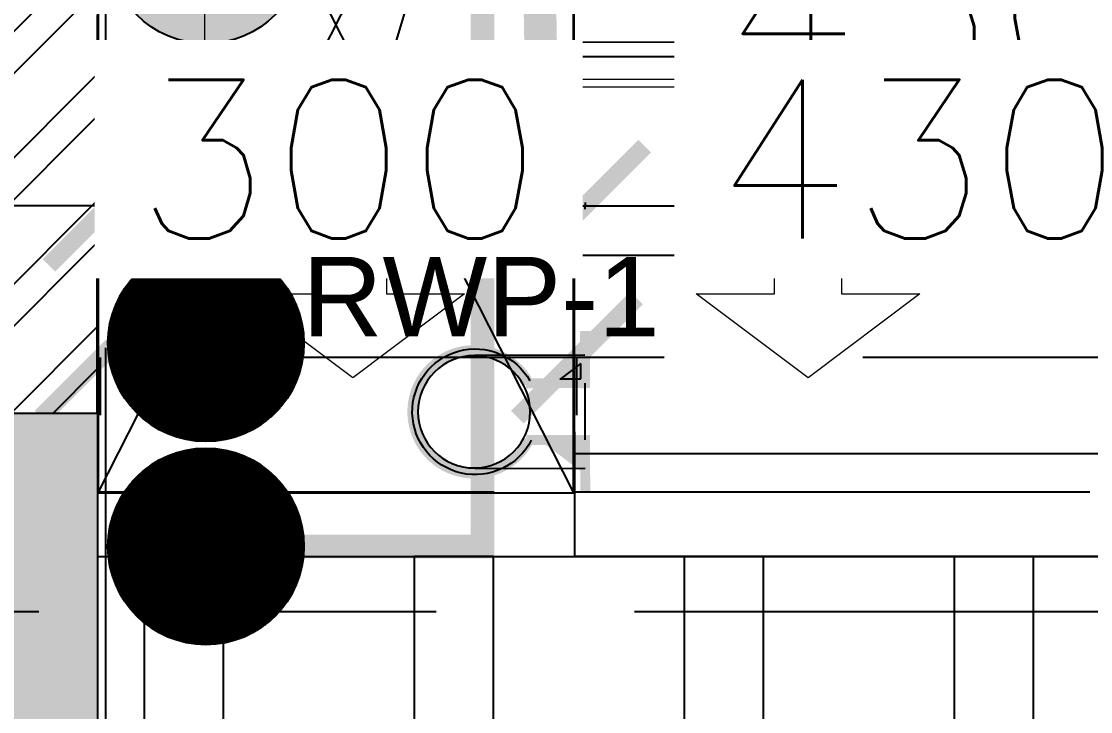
# Model space of a CAD drawing. Header units: millimetres. Extents: x 1135099 to 1230264, y -5736945 to -5695799.
# Drawn here: x 1199203 to 1199876, y -5708037 to -5707603 of the extents above; entities that cross this region are included whole.
import ezdxf
from ezdxf.lldxf.tags import DXFTag

# ---------------------------------------------------------------- set-up
doc = ezdxf.new("R2010")
doc.units = ezdxf.units.MM
doc.header["$LTSCALE"] = 1000
doc.header["$MEASUREMENT"] = 0
for name, pattern in [('2BHK-A - BACK$1$AUDIT_D_120904163729-0', [0]), ('AUDIT_D_120904163729-0', [0]), ('T8(T9 IS SIMILAR) - DIMENSION & TEXTING$0$HIDDEN', [0.375, 0.25, -0.125]), ('T8(T9 IS SIMILAR) - DIMENSION & TEXTING$0$T8 - TYPICAL FLOOR CORE$0$( Hidden )', [0.375, 0.25, -0.125]), ('T8(T9 IS SIMILAR) - DIMENSION & TEXTING$1$AUDIT_D_120904163729-0', [0]), ('T8(T9 IS SIMILAR)$0$$0$HIDDEN', [0.375, 0.25, -0.125]), ('T8(T9 IS SIMILAR)$0$HIDDEN', [0.375, 0.25, -0.125]), ('T8_REFUGE COLUMNS$0$CENTER2', [1.125, 0.75, -0.125, 0.125, -0.125])]:
    doc.linetypes.add(name, pattern=pattern)
doc.layers.get('0').update_dxf_attribs({"linetype": 'AUDIT_D_120904163729-0'})
for name, color, linetype in [('2BHK-A - BACK$0$$0$A-Elev Feature-Chajja', 13, 'Continuous'), ('2BHK-A - BACK$1$A-HATCH -160', 251, '2BHK-A - BACK$1$AUDIT_D_120904163729-0'), ('2BHK-A - BACK$1$CUT-OUT', 49, 'Continuous'), ('T8(T9 IS SIMILAR) - DIMENSION & TEXTING$0$A-DIMENSIONS', 2, 'T8(T9 IS SIMILAR) - DIMENSION & TEXTING$0$HIDDEN'), ('T8(T9 IS SIMILAR) - DIMENSION & TEXTING$0$A-PLUMBING', 7, 'T8(T9 IS SIMILAR) - DIMENSION & TEXTING$1$AUDIT_D_120904163729-0'), ('T8(T9 IS SIMILAR) - DIMENSION & TEXTING$0$RAILING', 35, 'Continuous'), ('T8(T9 IS SIMILAR) - DIMENSION & TEXTING$0$U-TI-EXT-PIPE', 7, 'Continuous'), ('T8(T9 IS SIMILAR) - DIMENSION & TEXTING$0$U-TI-EXT-SUP', 7, 'Continuous'), ('T8(T9 IS SIMILAR) - DIMENSION & TEXTING$0$U-TI-TEXT', 7, 'Continuous'), ('T8(T9 IS SIMILAR) - DIMENSION & TEXTING$0$U-TI-WS', 5, 'Continuous'), ('T8(T9 IS SIMILAR)$0$S-BEAM', 20, 'T8(T9 IS SIMILAR)$0$$0$HIDDEN'), ('T8_REFUGE COLUMNS$0$A-CENTERLINE', 193, 'T8_REFUGE COLUMNS$0$CENTER2'), ('T8_REFUGE COLUMNS$1$A-RCC COLS', 3, 'Continuous'), ('T8_TYPICAL COLUMNS$0$A-RCC COLS', 3, 'Continuous')]:
    doc.layers.add(name, color=color, linetype=linetype)
for name, color, linetype, lineweight in [('2BHK-A - BACK$0$A-ODU', 30, 'Continuous', 20), ('2BHK-A - BACK$1$A-WALL- 160', 6, 'Continuous', 30), ('T8(T9 IS SIMILAR) - DIMENSION & TEXTING$0$U-TI-WS-HOT', 1, 'T8(T9 IS SIMILAR) - DIMENSION & TEXTING$0$DASHDOT', 30), ('T8(T9 IS SIMILAR)$0$D&W', 8, 'Continuous', 25), ('T8(T9 IS SIMILAR)$0$SCPL BEAM', 191, 'T8(T9 IS SIMILAR)$0$$0$HIDDEN', 13)]:
    doc.layers.add(name, color=color, linetype=linetype, lineweight=lineweight)
doc.layers.add('T8_REFUGE COLUMNS$1$COL-HATCH', color=7, linetype='Continuous', lineweight=25, true_color=0xa3a3a3)
doc.styles.add('T8(T9 IS SIMILAR) - DIMENSION & TEXTING$0$arial', font='sanss___.ttf')
doc.styles.add('T8(T9 IS SIMILAR) - DIMENSION & TEXTING$0$Romans 1', font='romans.shx', dxfattribs={"height": 100})
tags = doc.linetypes.add('T8(T9 IS SIMILAR) - DIMENSION & TEXTING$0$DASHDOT', pattern=[1, 0.5, -0.25, 0, -0.25]).pattern_tags.tags
tags[10:11] = [DXFTag(74, 4), DXFTag(75, 0), DXFTag(340, '0'), DXFTag(46, 1.0), DXFTag(50, 0.0), DXFTag(44, 0.0), DXFTag(45, 0.0)]
tags[8:9] = [DXFTag(74, 4), DXFTag(75, 0), DXFTag(340, '0'), DXFTag(46, 1.0), DXFTag(50, 0.0), DXFTag(44, 0.0), DXFTag(45, 0.0)]
tags[6:7] = [DXFTag(74, 4), DXFTag(75, 0), DXFTag(340, '0'), DXFTag(46, 1.0), DXFTag(50, 0.0), DXFTag(44, 0.0), DXFTag(45, 0.0)]
tags[4:5] = [DXFTag(74, 4), DXFTag(75, 0), DXFTag(340, '0'), DXFTag(46, 1.0), DXFTag(50, 0.0), DXFTag(44, 0.0), DXFTag(45, 0.0)]
doc.dimstyles.new('T8(T9 IS SIMILAR) - DIMENSION & TEXTING$0$ALPINE S', dxfattribs={"dimscale": 0, "dimtxt": 100, "dimasz": 75, "dimexe": 0, "dimexo": 0, "dimgap": 75, "dimtad": 1, "dimdec": 0, "dimzin": 0, "dimdsep": 46, "dimtxsty": 'T8(T9 IS SIMILAR) - DIMENSION & TEXTING$0$Romans 1', "dimblk": 'T8(T9 IS SIMILAR) - DIMENSION & TEXTING$0$_ArchTick', "dimcen": 0.09, "dimclrd": 256, "dimclre": 256, "dimclrt": 7, "dimadec": 0, "dimazin": 0, "dimtfac": 1, "dimtdec": 0, "dimtofl": 0, "dimtmove": 1, "dimatfit": 0, "dimldrblk": 'T8(T9 IS SIMILAR) - DIMENSION & TEXTING$0$_Open90', "dimfxl": 1, "dimtolj": 1, "dimtzin": 0, "dimarcsym": 0})
pattern_1 = [(225, (-1207447.49721, 5713873.1489), (0.15284038975, -0.15284038975), [])]

# ---------------------------------------------------------------- blocks, each defined once
blk = doc.blocks.new('*U192')
at = {"layer": 'T8(T9 IS SIMILAR) - DIMENSION & TEXTING$0$RAILING', "color": 8, "linetype": 'Continuous'}
for points in [[(0.675, 0.4), (0.857, 0.882), (0.311, 0.159)], [(0.675, 0.4), (0.857, 0.159), (0.857, 0.882)], [(0.675, 0.4), (0.311, 0.159), (0.857, 0.159)]]:
    blk.add_solid(points, dxfattribs=at)
blk = doc.blocks.new('*U193')
at = {"layer": 'T8(T9 IS SIMILAR) - DIMENSION & TEXTING$0$RAILING', "color": 8, "linetype": 'Continuous', "extrusion": (0, 0, -1)}
for points in [[(-3.339, 0.4), (-3.157, 0.882), (-3.703, 0.159)], [(-3.339, 0.4), (-3.157, 0.159), (-3.157, 0.882)], [(-3.339, 0.4), (-3.703, 0.159), (-3.157, 0.159)]]:
    blk.add_solid(points, dxfattribs=at)
blk = doc.blocks.new('T8(T9 IS SIMILAR) - DIMENSION & TEXTING$0$SUP')
at = {"layer": 'T8(T9 IS SIMILAR) - DIMENSION & TEXTING$0$U-TI-EXT-SUP', "color": 1, "ltscale": 5}
for p, q in [((13177.168, -14122.156), (13177.168, -14125.488)), ((13180.612, -14122.156), (13180.612, -14125.488))]:
    blk.add_line(p, q, dxfattribs=at)
at = {"layer": 'T8(T9 IS SIMILAR) - DIMENSION & TEXTING$0$U-TI-EXT-SUP', "color": 8}
for p, q in [((13177.43, -14125.363), (13177.904, -14124.736)), ((13177.9, -14124.729), (13177.9, -14125.363)), ((13177.9, -14125.363), (13177.43, -14125.363))]:
    blk.add_line(p, q, dxfattribs=at)
at = {"layer": 'T8(T9 IS SIMILAR) - DIMENSION & TEXTING$0$U-TI-EXT-SUP', "color": 7}
blk.add_line((13179.751, -14125.488), (13178.029, -14125.488), dxfattribs=at)
at = {"layer": 'T8(T9 IS SIMILAR) - DIMENSION & TEXTING$0$U-TI-EXT-SUP', "color": 7, "const_width": 0.3}
blk.add_lwpolyline([(13178.031, -14123.789, -4.115665), (13179.751, -14123.789, 0)], format="xyb", dxfattribs=at)
for points in [[(13178.029, -14125.488), (13178.029, -14123.703)], [(13179.751, -14123.703), (13179.751, -14125.488)], [(13178.033, -14124.35), (13177.162, -14125.5)], [(13179.747, -14124.35), (13180.618, -14125.5)], [(13176.451, -14125.488), (13178.181, -14125.488)], [(13179.602, -14125.488), (13181.305, -14125.488)]]:
    blk.add_lwpolyline(points, dxfattribs=at)
at = {"layer": 'T8(T9 IS SIMILAR) - DIMENSION & TEXTING$0$U-TI-EXT-SUP', "color": 1}
blk.add_circle((13178.891, -14122.123), 1.703, dxfattribs=at)
at = {"layer": 'T8(T9 IS SIMILAR) - DIMENSION & TEXTING$0$U-TI-EXT-SUP', "color": 7}
blk.add_ellipse((13178.889, -14122.156), major_axis=(-1.348, 1.348), ratio=1, start_param=2.825571, end_param=8.127392, dxfattribs=at)
at = {"layer": 'T8(T9 IS SIMILAR) - DIMENSION & TEXTING$0$U-TI-EXT-SUP', "color": 8, "linetype": 'Continuous', "xscale": 0.8610379049555374, "yscale": 0.8610379049555374, "zscale": 0.8610379049555374}
for name in ['*U192', '*U193']:
    blk.add_blockref(name, (13177.162, -14125.5), dxfattribs=at)
blk = doc.blocks.new('T8(T9 IS SIMILAR) - DIMENSION & TEXTING$0$_ArchTick')
at = {"color": 0, "linetype": 'ByBlock', "const_width": 0.15}
blk.add_lwpolyline([(-0.5, -0.5), (0.5, 0.5)], dxfattribs=at)
blk = doc.blocks.new('*D198')
at = {"layer": 'T8(T9 IS SIMILAR) - DIMENSION & TEXTING$0$U-TI-TEXT', "lineweight": -2, "transparency": 16777216}
for p, q in [((-8044.82, 6155.08), (-7996.07, 6317.58)), ((-7996.07, 6317.58), (-7588.92, 6317.58)), ((-8194.82, 6155.08), (-8269.82, 6155.08)), ((-8194.82, 6155.08), (-7894.82, 6155.08)), ((-7894.82, 6155.08), (-7819.82, 6155.08))]:
    blk.add_line(p, q, dxfattribs=at)
at = {"layer": 'T8(T9 IS SIMILAR) - DIMENSION & TEXTING$0$U-TI-TEXT', "linetype": 'T8(T9 IS SIMILAR) - DIMENSION & TEXTING$0$T8 - TYPICAL FLOOR CORE$0$( Hidden )', "lineweight": -2, "transparency": 16777216}
for p, q in [((-8194.82, 6153.08), (-8194.82, 6155.08)), ((-7894.82, 6153.08), (-7894.82, 6155.08))]:
    blk.add_line(p, q, dxfattribs=at)
at = {"layer": 'T8(T9 IS SIMILAR) - DIMENSION & TEXTING$0$U-TI-TEXT', "linetype": 'ByBlock', "lineweight": -2, "transparency": 16777216, "xscale": 75, "yscale": 75, "zscale": 75}
blk.add_blockref('T8(T9 IS SIMILAR) - DIMENSION & TEXTING$0$_ArchTick', (-8194.82, 6155.08), dxfattribs=at)
at = {"layer": 'T8(T9 IS SIMILAR) - DIMENSION & TEXTING$0$U-TI-TEXT', "linetype": 'ByBlock', "lineweight": -2, "transparency": 16777216, "xscale": 75, "yscale": 75, "zscale": 75, "rotation": 180}
blk.add_blockref('T8(T9 IS SIMILAR) - DIMENSION & TEXTING$0$_ArchTick', (-7894.82, 6155.08), dxfattribs=at)
at = {"layer": 'T8(T9 IS SIMILAR) - DIMENSION & TEXTING$0$U-TI-TEXT', "color": 7, "linetype": 'ByBlock', "transparency": 16777216, "insert": (-7792.49, 6442.58), "char_height": 100, "attachment_point": 5, "style": 'T8(T9 IS SIMILAR) - DIMENSION & TEXTING$0$Romans 1', "bg_fill": 3, "box_fill_scale": 1.25, "bg_fill_color": 256, "bg_fill_true_color": 13158600, "bg_fill_transparency": 0}
blk.add_mtext('\\A1;300', dxfattribs=at)
blk = doc.blocks.new('T8(T9 IS SIMILAR) - DIMENSION & TEXTING$0$_Open90')
at = {"color": 0, "linetype": 'ByBlock', "lineweight": -2}
for p, q in [((-0.5, 0.5), (0, 0)), ((0, 0), (-1, 0)), ((0, 0), (-0.5, -0.5))]:
    blk.add_line(p, q, dxfattribs=at)
blk = doc.blocks.new('*D227')
at = {"layer": 'T8(T9 IS SIMILAR) - DIMENSION & TEXTING$0$U-TI-TEXT', "linetype": 'T8(T9 IS SIMILAR) - DIMENSION & TEXTING$0$T8 - TYPICAL FLOOR CORE$0$( Hidden )', "lineweight": -2, "transparency": 16777216}
for p, q in [((-7894.82, 6157.09), (-7894.82, 6155.09)), ((-7464.91, 6157.09), (-7464.91, 6155.09))]:
    blk.add_line(p, q, dxfattribs=at)
at = {"layer": 'T8(T9 IS SIMILAR) - DIMENSION & TEXTING$0$U-TI-TEXT', "lineweight": -2, "transparency": 16777216}
blk.add_line((-7894.82, 6155.09), (-7464.91, 6155.09), dxfattribs=at)
at = {"layer": 'T8(T9 IS SIMILAR) - DIMENSION & TEXTING$0$U-TI-TEXT', "linetype": 'ByBlock', "lineweight": -2, "transparency": 16777216, "xscale": 75, "yscale": 75, "zscale": 75, "rotation": 180}
blk.add_blockref('T8(T9 IS SIMILAR) - DIMENSION & TEXTING$0$_ArchTick', (-7894.82, 6155.09), dxfattribs=at)
at = {"layer": 'T8(T9 IS SIMILAR) - DIMENSION & TEXTING$0$U-TI-TEXT', "linetype": 'ByBlock', "lineweight": -2, "transparency": 16777216, "xscale": 75, "yscale": 75, "zscale": 75}
blk.add_blockref('T8(T9 IS SIMILAR) - DIMENSION & TEXTING$0$_ArchTick', (-7464.91, 6155.09), dxfattribs=at)
at = {"layer": 'T8(T9 IS SIMILAR) - DIMENSION & TEXTING$0$U-TI-TEXT', "color": 7, "linetype": 'ByBlock', "transparency": 16777216, "insert": (-7679.86, 6280.09), "char_height": 100, "attachment_point": 5, "style": 'T8(T9 IS SIMILAR) - DIMENSION & TEXTING$0$Romans 1', "bg_fill": 3, "box_fill_scale": 1.25, "bg_fill_color": 256, "bg_fill_true_color": 13158600, "bg_fill_transparency": 0}
blk.add_mtext('\\A1;430', dxfattribs=at)
blk = doc.blocks.new('*D309')
at = {"layer": 'T8(T9 IS SIMILAR) - DIMENSION & TEXTING$0$A-DIMENSIONS', "linetype": 'T8(T9 IS SIMILAR) - DIMENSION & TEXTING$0$HIDDEN', "lineweight": -2, "transparency": 16777216}
for p, q in [((1199552.28, -5707850.86), (1199552.28, -5707814.53)), ((1199982.3, -5707850.31), (1199982.3, -5707814.53))]:
    blk.add_line(p, q, dxfattribs=at)
at = {"layer": 'T8(T9 IS SIMILAR) - DIMENSION & TEXTING$0$A-DIMENSIONS', "lineweight": -2, "transparency": 16777216}
blk.add_line((1199982.3, -5707814.53), (1199552.28, -5707814.53), dxfattribs=at)
at = {"layer": 'T8(T9 IS SIMILAR) - DIMENSION & TEXTING$0$A-DIMENSIONS', "linetype": 'ByBlock', "lineweight": -2, "transparency": 16777216, "xscale": 75, "yscale": 75, "zscale": 75, "rotation": 180}
blk.add_blockref('T8(T9 IS SIMILAR) - DIMENSION & TEXTING$0$_ArchTick', (1199552.28, -5707814.53), dxfattribs=at)
at = {"layer": 'T8(T9 IS SIMILAR) - DIMENSION & TEXTING$0$A-DIMENSIONS', "linetype": 'ByBlock', "lineweight": -2, "transparency": 16777216, "xscale": 75, "yscale": 75, "zscale": 75}
blk.add_blockref('T8(T9 IS SIMILAR) - DIMENSION & TEXTING$0$_ArchTick', (1199982.3, -5707814.53), dxfattribs=at)
at = {"layer": 'T8(T9 IS SIMILAR) - DIMENSION & TEXTING$0$A-DIMENSIONS', "color": 7, "linetype": 'ByBlock', "transparency": 16777216, "insert": (1199767.29, -5707689.53), "char_height": 100, "attachment_point": 5, "style": 'T8(T9 IS SIMILAR) - DIMENSION & TEXTING$0$Romans 1', "bg_fill": 3, "box_fill_scale": 1.25, "bg_fill_color": 256, "bg_fill_true_color": 13158600, "bg_fill_transparency": 0}
blk.add_mtext('\\A1;430', dxfattribs=at)
blk = doc.blocks.new('*D310')
at = {"layer": 'T8(T9 IS SIMILAR) - DIMENSION & TEXTING$0$A-DIMENSIONS', "linetype": 'T8(T9 IS SIMILAR) - DIMENSION & TEXTING$0$HIDDEN', "lineweight": -2, "transparency": 16777216}
for p, q in [((1199252.39, -5707850.86), (1199252.39, -5707814.53)), ((1199552.28, -5707850.86), (1199552.28, -5707814.53))]:
    blk.add_line(p, q, dxfattribs=at)
at = {"layer": 'T8(T9 IS SIMILAR) - DIMENSION & TEXTING$0$A-DIMENSIONS', "lineweight": -2, "transparency": 16777216}
blk.add_line((1199552.28, -5707814.53), (1199252.39, -5707814.53), dxfattribs=at)
at = {"layer": 'T8(T9 IS SIMILAR) - DIMENSION & TEXTING$0$A-DIMENSIONS', "linetype": 'ByBlock', "lineweight": -2, "transparency": 16777216, "xscale": 75, "yscale": 75, "zscale": 75, "rotation": 180}
blk.add_blockref('T8(T9 IS SIMILAR) - DIMENSION & TEXTING$0$_ArchTick', (1199252.39, -5707814.53), dxfattribs=at)
at = {"layer": 'T8(T9 IS SIMILAR) - DIMENSION & TEXTING$0$A-DIMENSIONS', "linetype": 'ByBlock', "lineweight": -2, "transparency": 16777216, "xscale": 75, "yscale": 75, "zscale": 75}
blk.add_blockref('T8(T9 IS SIMILAR) - DIMENSION & TEXTING$0$_ArchTick', (1199552.28, -5707814.53), dxfattribs=at)
at = {"layer": 'T8(T9 IS SIMILAR) - DIMENSION & TEXTING$0$A-DIMENSIONS', "color": 7, "linetype": 'ByBlock', "transparency": 16777216, "insert": (1199402.34, -5707689.53), "char_height": 100, "attachment_point": 5, "style": 'T8(T9 IS SIMILAR) - DIMENSION & TEXTING$0$Romans 1', "bg_fill": 3, "box_fill_scale": 1.25, "bg_fill_color": 256, "bg_fill_true_color": 13158600, "bg_fill_transparency": 0}
blk.add_mtext('\\A1;300', dxfattribs=at)
blk = doc.blocks.new('T8_REFUGE COLUMNS')
at = {"layer": 'T8_REFUGE COLUMNS$1$COL-HATCH', "linetype": 'ByBlock'}
h = blk.add_hatch(color=256, dxfattribs=at)
h.dxf.hatch_style = 1
h.paths.add_polyline_path([(1196642.14, -5708099.86), (1199252.14, -5708099.86), (1199252.14, -5707849.86), (1196642.14, -5707849.86)])
at = {"layer": 'T8_REFUGE COLUMNS$0$A-CENTERLINE'}
for p, q in [((1199257.07, -5728808.54), (1199257.07, -5698299.64)), ((1217215, -5707974.86), (1182156.9, -5707974.86))]:
    blk.add_line(p, q, dxfattribs=at)
at = {"layer": 'T8_REFUGE COLUMNS$1$A-RCC COLS', "linetype": 'ByBlock'}
blk.add_lwpolyline([(1196642.14, -5708099.86), (1199252.14, -5708099.86), (1199252.14, -5707849.86), (1196642.14, -5707849.86)], close=True, dxfattribs=at)
blk = doc.blocks.new('T8_TYPICAL COLUMNS')
at = {"layer": 'T8_TYPICAL COLUMNS$0$A-RCC COLS', "linetype": 'ByBlock'}
blk.add_blockref('T8_REFUGE COLUMNS', (0, 0), dxfattribs=at)
blk = doc.blocks.new('2BHK-A - BACK$0$odu1')
at = {"layer": '2BHK-A - BACK$0$A-ODU'}
for points in [[(88.53, -533.05), (88.53, -55, 0.504861), (60.37, -82.77), (60.37, -505.27, 0.504861)], [(88.53, -528.75), (88.53, -59.3), (88.53, -59.3, 0.414214), (65.06, -82.77), (65.06, -505.27, 0.414214), (88.53, -528.75)]]:
    blk.add_lwpolyline(points, format="xyb", close=True, dxfattribs=at)
blk.add_lwpolyline([(388.53, -900), (388.53, -55), (88.53, -55), (88.53, -900)], close=True, dxfattribs=at)
at = {"layer": '2BHK-A - BACK$0$A-ODU', "color": 0, "lineweight": 20, "ltscale": 300}
for points in [[(32.03, -169.41), (-70.08, -169.41), (-70.08, -218.7), (-122.89, -148.28), (-70.08, -77.87), (-70.08, -127.16), (32.03, -127.16)], [(32.03, -455.98), (-70.08, -455.98), (-70.08, -505.27), (-122.89, -434.86), (-70.08, -364.44), (-70.08, -413.73), (32.03, -413.73)]]:
    blk.add_lwpolyline(points, close=True, dxfattribs=at)
at = {"layer": '2BHK-A - BACK$0$A-ODU', "color": 3}
blk.add_lwpolyline([(88.53, -212.26), (53.81, -212.26), (53.81, -235.74), (88.53, -235.74)], dxfattribs=at)
blk = doc.blocks.new('2BHK-A - BACK')
at = {"layer": '2BHK-A - BACK$1$A-HATCH -160', "linetype": 'ByBlock'}
h = blk.add_hatch(dxfattribs=at)
h.set_pattern_fill('ANSI32', color=256, scale=150)
h.paths.add_polyline_path([(1199252.17, -5707249.86), (1199092.17, -5707249.86), (1199092.17, -5707849.86), (1199252.17, -5707849.86)])
at = {"layer": '2BHK-A - BACK$1$CUT-OUT', "linetype": 'ByBlock'}
h = blk.add_hatch(dxfattribs=at)
h.set_pattern_fill('ANSI31', color=256, scale=1000, angle=135)
h.paths.add_polyline_path([(1199252.39, -5706799.42), (1200282.3, -5706799.42), (1200281.5, -5707310.47), (1199982.3, -5707310.47), (1199982.3, -5707940.04), (1199552.39, -5707940.04), (1199551.59, -5707310.47), (1199252.39, -5707310.47)])
at = {"layer": '2BHK-A - BACK$0$$0$A-Elev Feature-Chajja', "color": 4, "elevation": -0.74}
for points in [[(1199281.22, -5708099.84), (1199331.22, -5708099.84), (1199331.22, -5707940.02), (1199281.22, -5707940.02)], [(1199451.22, -5708099.84), (1199501.22, -5708099.84), (1199501.22, -5707940.02), (1199451.22, -5707940.02)], [(1199621.22, -5708099.84), (1199671.22, -5708099.84), (1199671.22, -5707940.02), (1199621.22, -5707940.02)], [(1199791.22, -5708099.84), (1199841.22, -5708099.84), (1199841.22, -5707940.02), (1199791.22, -5707940.02)]]:
    blk.add_lwpolyline(points, close=True, dxfattribs=at)
at = {"layer": '2BHK-A - BACK$1$A-WALL- 160', "linetype": 'ByBlock'}
blk.add_line((1199252.17, -5707249.86), (1199252.17, -5707849.83), dxfattribs=at)
at = {"layer": '2BHK-A - BACK$1$CUT-OUT', "elevation": 0.65}
for points in [[(1199252.39, -5706799.42), (1200282.3, -5706799.42), (1200281.5, -5707310.47), (1199982.3, -5707310.47), (1199982.3, -5707940.04), (1199552.39, -5707940.04), (1199551.59, -5707310.47), (1199252.39, -5707310.47)], [(1199551.59, -5707310.47), (1199252.39, -5707310.47), (1199252.39, -5707899.86), (1199551.59, -5707899.86)]]:
    blk.add_lwpolyline(points, close=True, dxfattribs=at)
for points in [[(1199551.59, -5707310.47), (1199252.14, -5707899.86)], [(1199252.39, -5707310.47), (1199551.51, -5707899.86)]]:
    blk.add_lwpolyline(points, dxfattribs=at)
at = {"layer": '2BHK-A - BACK$1$CUT-OUT'}
blk.add_lwpolyline([(1200042.01, -5708099.86), (1199252.14, -5708099.86), (1199252.14, -5707940.02), (1200042.01, -5707940.02)], close=True, dxfattribs=at)
at = {"layer": '2BHK-A - BACK$0$A-ODU', "rotation": 90.0000792536792}
blk.add_blockref('2BHK-A - BACK$0$odu1', (1199264.32, -5707704.54, -2.33), dxfattribs=at)
blk = doc.blocks.new('T8(T9 IS SIMILAR)')
at = {"layer": 'T8(T9 IS SIMILAR)$0$S-BEAM'}
for p, q in [((1199551.59, -5707310.47), (1199551.59, -5707899.16)), ((1199251.69, -5707899.16), (1200281.46, -5707899.16)), ((1199551.59, -5707899.16), (1199981.5, -5707899.16))]:
    blk.add_line(p, q, dxfattribs=at)
at = {"layer": 'T8(T9 IS SIMILAR)$0$SCPL BEAM', "linetype": 'T8(T9 IS SIMILAR)$0$HIDDEN'}
blk.add_line((1199251.56, -5707849.1), (1199251.68, -5706499.42), dxfattribs=at)
at = {"layer": 'T8(T9 IS SIMILAR)$0$D&W', "linetype": 'ByBlock'}
for name in ['T8_TYPICAL COLUMNS', '2BHK-A - BACK']:
    blk.add_blockref(name, (0, 0), dxfattribs=at)
blk = doc.blocks.new('T8(T9 IS SIMILAR) - DIMENSION & TEXTING$0$A$C77D62699')
at = {"layer": 'T8(T9 IS SIMILAR) - DIMENSION & TEXTING$0$U-TI-WS'}
h = blk.add_hatch(color=256, dxfattribs=at)
h.dxf.hatch_style = 1
h.paths.add_polyline_path([(-8195.16, 6318.95, 1), (-8071.79, 6318.95, 1)])
h = blk.add_hatch(color=256, dxfattribs=at)
h.dxf.hatch_style = 1
h.paths.add_polyline_path([(-8195.16, 6191.05, 1), (-8071.79, 6191.05, 1)])
at = {"layer": 'T8(T9 IS SIMILAR) - DIMENSION & TEXTING$0$U-TI-WS-HOT', "ltscale": 1.2}
h = blk.add_hatch(dxfattribs=at)
h.set_pattern_fill('ANSI31', color=256, scale=1.729192, angle=180)
h.set_pattern_definition(pattern_1)
h.paths.add_polyline_path([(-8195.16, 6068.51, 1), (-8071.79, 6068.51, 1)])
h = blk.add_hatch(dxfattribs=at)
h.set_pattern_fill('ANSI31', color=256, scale=1.729192, angle=180)
h.set_pattern_definition(pattern_1)
h.paths.add_polyline_path([(-8195.16, 5940.61, 1), (-8071.79, 5940.61, 1)])
at = {"layer": 'T8(T9 IS SIMILAR) - DIMENSION & TEXTING$0$U-TI-WS', "lineweight": 40, "ltscale": 0.01, "const_width": 20.53, "elevation": 0.72}
blk.add_lwpolyline([(-8133.47, 6191.05), (-7921.58, 6191.05), (-7937.02, 7038.5), (-10470.13, 7038.5), (-10454.7, 6023.15)], dxfattribs=at)
at = {"layer": 'T8(T9 IS SIMILAR) - DIMENSION & TEXTING$0$U-TI-WS'}
for centre in [(-8133.47, 6318.95, 0.72), (-8133.47, 6191.05, 0.72)]:
    blk.add_circle(centre, 61.69, dxfattribs=at)
at = {"layer": 'T8(T9 IS SIMILAR) - DIMENSION & TEXTING$0$U-TI-WS-HOT', "ltscale": 0.1, "const_width": 15, "elevation": 0.72}
blk.add_lwpolyline([(-8133.47, 5940.61), (-7959.39, 5940.61), (-7959.39, 6987.03), (-10217.92, 6987.03), (-10217.92, 6023.15)], dxfattribs=at)
at = {"layer": 'T8(T9 IS SIMILAR) - DIMENSION & TEXTING$0$U-TI-WS-HOT', "ltscale": 1.2}
for centre in [(-8133.47, 6068.51, 0.72), (-8133.47, 5940.61, 0.72)]:
    blk.add_circle(centre, 61.69, dxfattribs=at)
at = {"layer": 'T8(T9 IS SIMILAR) - DIMENSION & TEXTING$0$U-TI-EXT-PIPE', "xscale": -20.76416868124874, "yscale": 20.76416868124874, "zscale": 20.76416868124874, "rotation": 90.12403713217607}
blk.add_blockref('T8(T9 IS SIMILAR) - DIMENSION & TEXTING$0$SUP', (-301790.53, 279038.63), dxfattribs=at)
at = {"layer": 'T8(T9 IS SIMILAR) - DIMENSION & TEXTING$0$U-TI-TEXT', "style": 'T8(T9 IS SIMILAR) - DIMENSION & TEXTING$0$arial'}
blk.add_text('RWP-1', height=50, dxfattribs=at).set_placement((-8072.76, 6072.93, 0))
at = {"layer": 'T8(T9 IS SIMILAR) - DIMENSION & TEXTING$0$U-TI-TEXT', "linetype": 'ByBlock'}
dim = blk.add_linear_dim(base=(-7894.82, 6155.08), p1=(-8194.82, 5932.78), p2=(-7894.82, 5932.82), dimstyle='T8(T9 IS SIMILAR) - DIMENSION & TEXTING$0$ALPINE S', override={"dimscale": 1, "dimfxl": 2, "dimfxlon": 1, "dimtfill": 1, "dimarcsym": 1}, dxfattribs=at)
dim.commit()
dim.dimension.update_dxf_attribs({"geometry": '*D198', "text_midpoint": (-7921.07, 6442.58)})
dim = blk.add_linear_dim(base=(-7464.91, 6155.09), p1=(-7894.82, 6160.61), p2=(-7464.91, 6160.61), dimstyle='T8(T9 IS SIMILAR) - DIMENSION & TEXTING$0$ALPINE S', override={"dimscale": 1, "dimfxl": 2, "dimfxlon": 1, "dimtfill": 1, "dimarcsym": 1}, dxfattribs=at)
dim.commit()
dim.dimension.update_dxf_attribs({"geometry": '*D227', "text_midpoint": (-7679.86, 6280.09)})
blk = doc.blocks.new('T8(T9 IS SIMILAR) - DIMENSION & TEXTING')
at = {"layer": 'T8(T9 IS SIMILAR) - DIMENSION & TEXTING$0$A-PLUMBING', "linetype": 'ByBlock'}
blk.add_blockref('T8(T9 IS SIMILAR) - DIMENSION & TEXTING$0$A$C77D62699', (1207452.26, -5713874.03), dxfattribs=at)
at = {"layer": 'T8(T9 IS SIMILAR) - DIMENSION & TEXTING$0$A-DIMENSIONS', "linetype": 'ByBlock'}
dim = blk.add_linear_dim(base=(1199552.28, -5707814.53), p1=(1199982.3, -5707850.31, 0.65), p2=(1199552.28, -5707850.86, 0.65), dimstyle='T8(T9 IS SIMILAR) - DIMENSION & TEXTING$0$ALPINE S', override={"dimscale": 1, "dimfxl": 5, "dimtfill": 1, "dimarcsym": 1}, dxfattribs=at)
dim.commit()
dim.dimension.update_dxf_attribs({"geometry": '*D309', "text_midpoint": (1199767.29, -5707689.53)})
dim = blk.add_linear_dim(base=(1199252.39, -5707814.53), p1=(1199552.28, -5707850.86), p2=(1199252.39, -5707850.86, 0.65), dimstyle='T8(T9 IS SIMILAR) - DIMENSION & TEXTING$0$ALPINE S', override={"dimscale": 1, "dimfxl": 5, "dimtfill": 1, "dimarcsym": 1}, dxfattribs=at)
dim.commit()
dim.dimension.update_dxf_attribs({"geometry": '*D310', "text_midpoint": (1199402.34, -5707814.53), "dimtype": 128})

msp = doc.modelspace()

# ---------------------------------------------------------------- block references
at = {"linetype": 'ByBlock'}
msp.add_blockref('T8(T9 IS SIMILAR)', (-1.37, 0.21, -0.64), dxfattribs=at)

# ---------------------------------------------------------------- next in the draw order: block references
msp.add_blockref('T8(T9 IS SIMILAR) - DIMENSION & TEXTING', (0, 0), dxfattribs=at)

doc.saveas('drawing.dxf')
